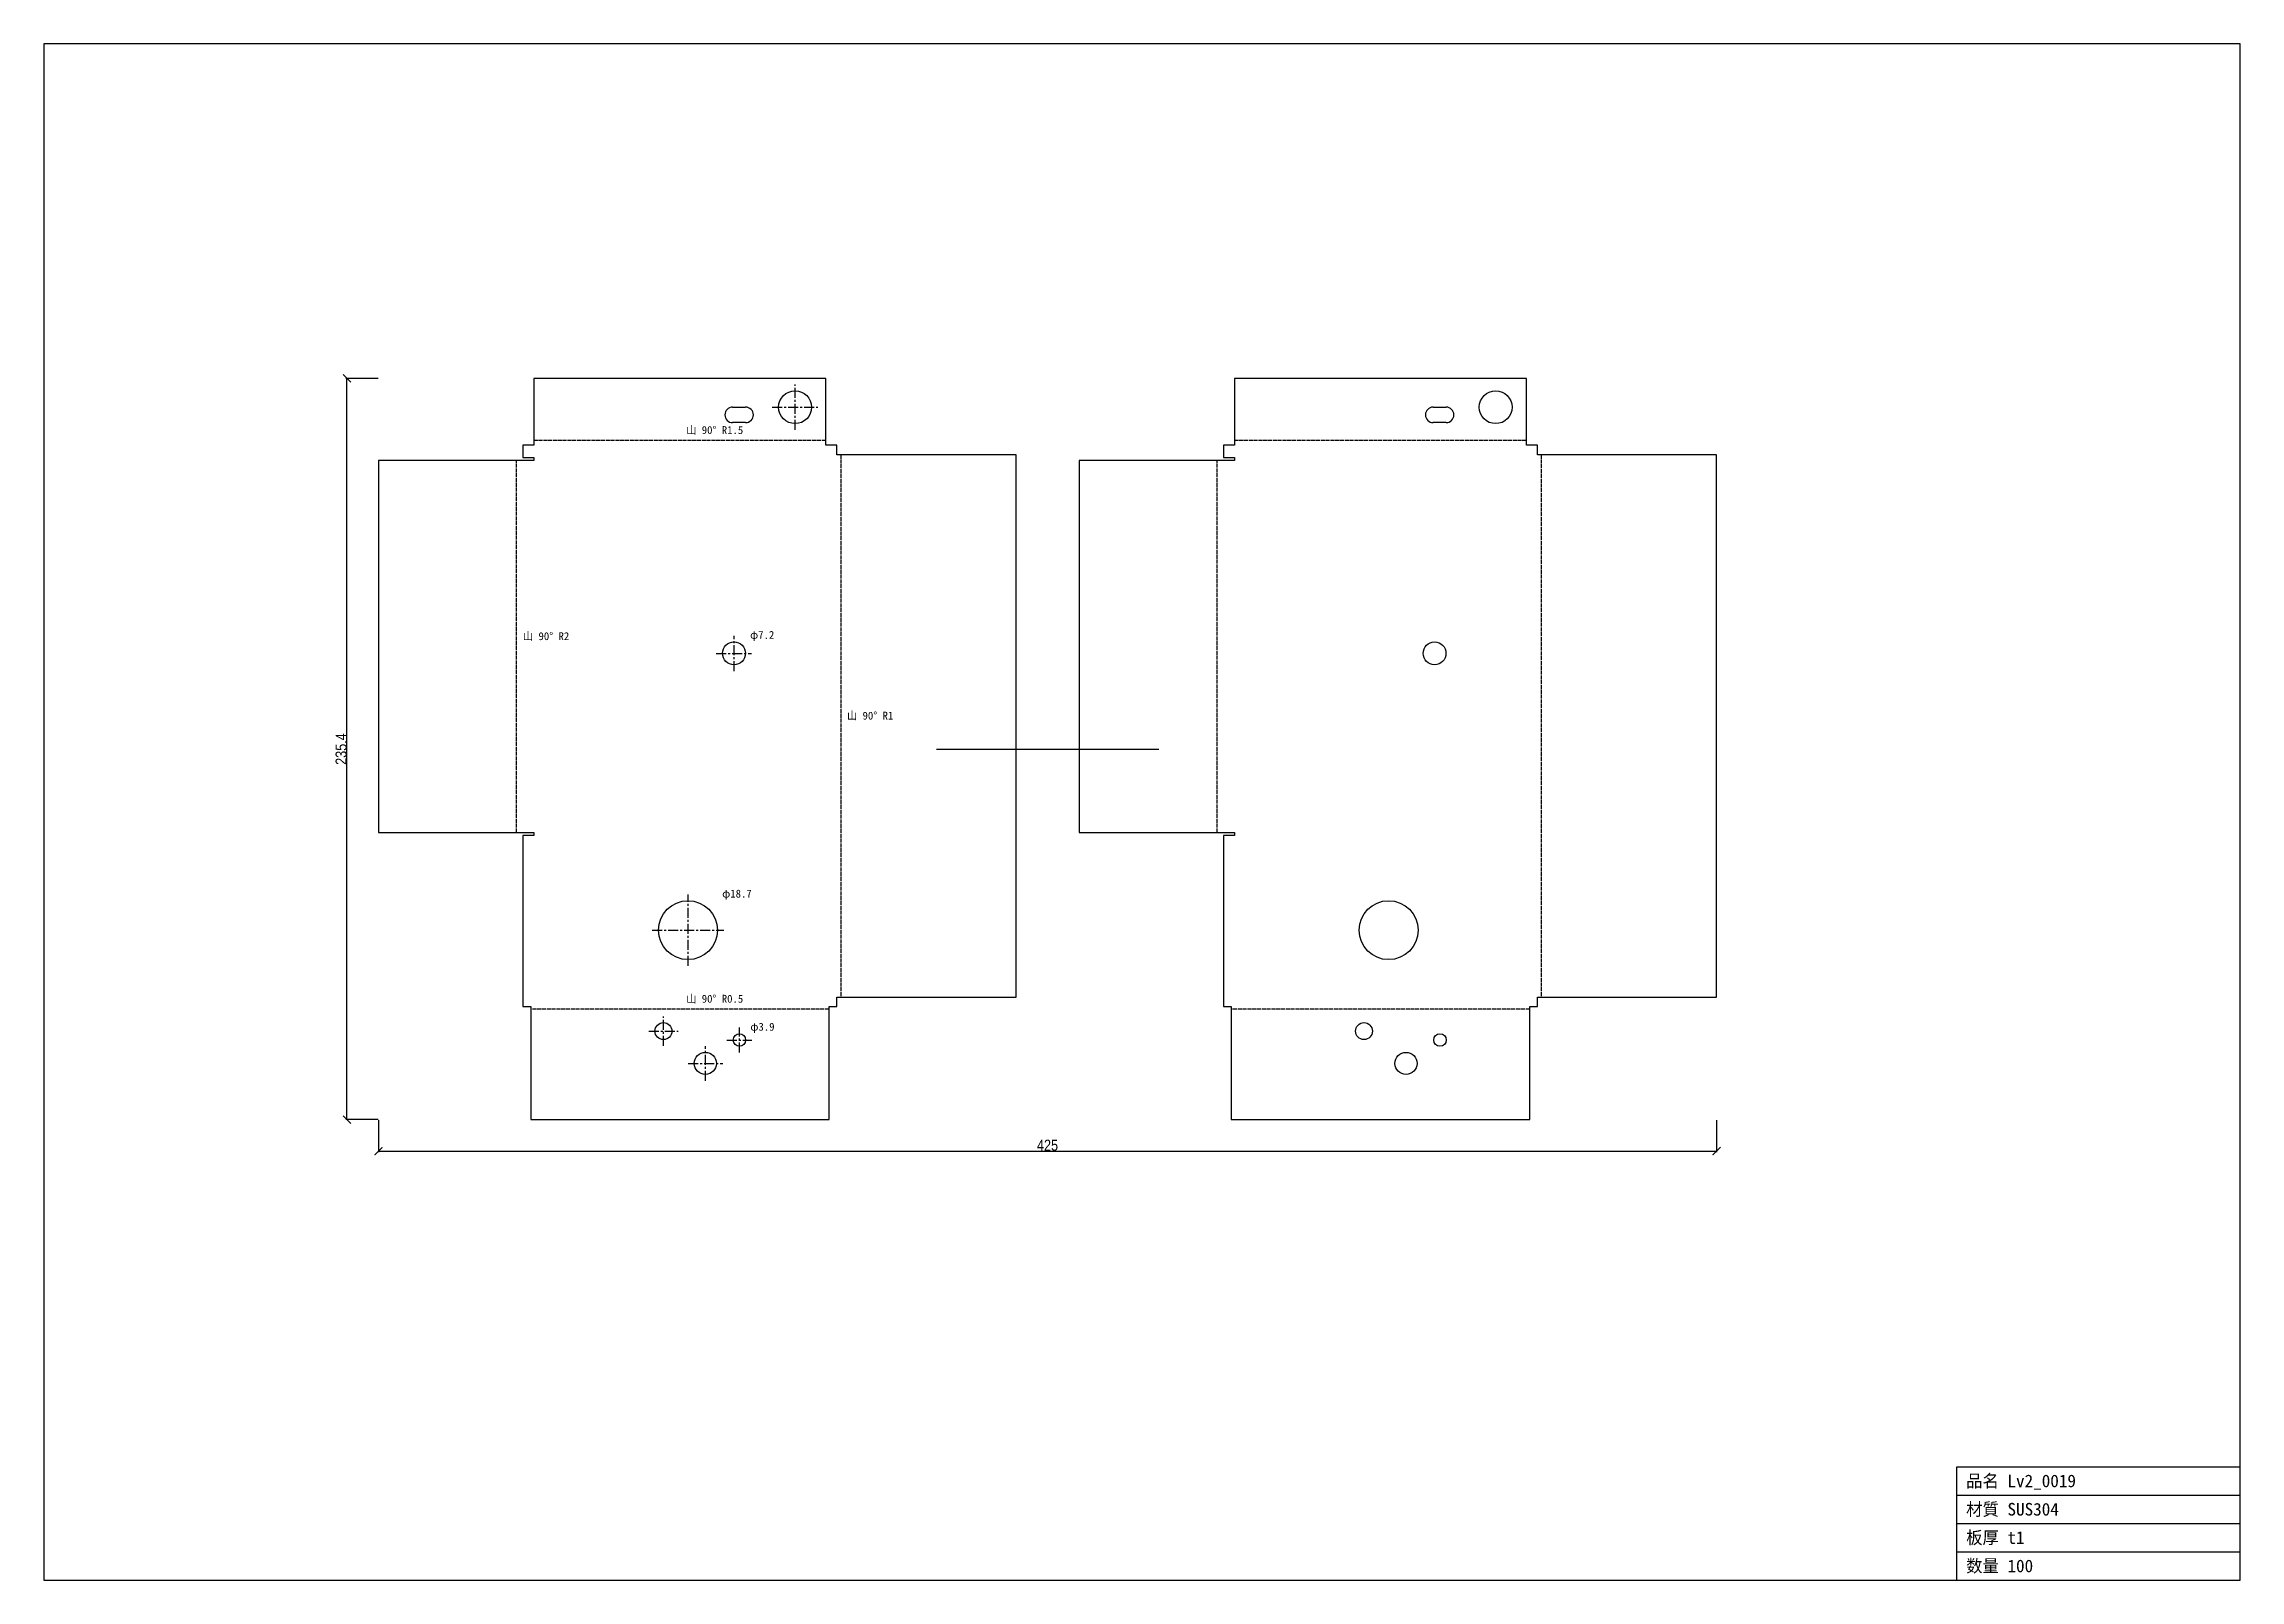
# Model space of a CAD drawing. Header units: millimetres. Extents: x -152 to 545, y -182 to 306.
import ezdxf

# ---------------------------------------------------------------- set-up
doc = ezdxf.new("R2010")
doc.units = ezdxf.units.MM
doc.linetypes.add('CENTER', pattern=[5.08, 3.175, -0.635, 0.635, -0.635])
doc.linetypes.add('DASHED', pattern=[1.524, 1.27, -0.254])
for name, color, linetype in [('BEND', 7, 'Continuous'), ('CENTER', 7, 'Continuous'), ('CUT', 7, 'Continuous'), ('DIM', 7, 'Continuous'), ('FRAME', 7, 'Continuous'), ('MARK', 7, 'Continuous'), ('TEXT', 7, 'Continuous')]:
    doc.layers.add(name, color=color, linetype=linetype)
doc.styles.add('OpenSansCondensed-Light', font='OpenSansCondensed-Light.ttf')
doc.dimstyles.new('EZDXF', dxfattribs={"dimtxt": 0.25, "dimasz": 0.175, "dimexe": 0.375, "dimexo": 0.125, "dimgap": 0.1, "dimtad": 1, "dimlfac": 100, "dimzin": 12, "dimdsep": 46, "dimtxsty": 'OpenSansCondensed-Light', "dimblk": 'ARCHTICK', "dimcen": 2.5, "dimazin": 3, "dimtfac": 0.5, "dimtmove": 2, "dimatfit": 3})

# ---------------------------------------------------------------- blocks, each defined once
blk = doc.blocks.new('_ARCHTICK')
at = {"color": 0, "linetype": 'BYBLOCK', "const_width": 0.15}
blk.add_lwpolyline([(-0.5, -0.5), (0.5, 0.5)], dxfattribs=at)

msp = doc.modelspace()

# ---------------------------------------------------------------- linework, layer by layer
at = {"layer": 'BEND', "color": 3, "linetype": 'DASHED'}
for p, q in [((3.5, 179.83), (96.28, 179.83)), ((100.96, 175.26), (100.96, 3)), ((226, 179.83), (318.79, 179.83)), ((323.46, 175.26), (323.46, 3)), ((-1.96, 55.32), (-1.96, 173.41)), ((220.54, 55.32), (220.54, 173.41)), ((97.28, -0.79), (2.5, -0.79)), ((319.79, -0.79), (225, -0.79))]:
    msp.add_line(p, q, dxfattribs=at)
at = {"layer": 'CENTER', "color": 1, "linetype": 'CENTER'}
for p, q in [((86.48, 183.12), (86.48, 197.57)), ((79.25, 190.34), (93.7, 190.34)), ((61.46, 112.17), (72.69, 112.17)), ((67.08, 106.55), (67.08, 117.78)), ((52.47, 12.89), (52.47, 35.6)), ((41.11, 24.25), (63.82, 24.25)), ((44.66, -12.48), (44.66, -3.12)), ((68.8, -14.62), (68.8, -6.68)), ((39.98, -7.8), (49.34, -7.8)), ((58, -23.6), (58, -12.56)), ((64.83, -10.65), (72.77, -10.65)), ((52.48, -18.08), (63.52, -18.08))]:
    msp.add_line(p, q, dxfattribs=at)
at = {"layer": 'CUT'}
for p, q in [((96.28, 199.47), (3.5, 199.47)), ((3.5, 199.47), (3.5, 178.26)), ((96.28, 178.26), (96.28, 199.47)), ((318.79, 199.47), (226, 199.47)), ((226, 199.47), (226, 178.26)), ((318.79, 178.26), (318.79, 199.47)), ((66.65, 190.37), (70.76, 190.37)), ((289.15, 190.37), (293.26, 190.37)), ((70.76, 185.45), (66.65, 185.45)), ((293.26, 185.45), (289.15, 185.45)), ((3.5, 178.26), (0, 178.26)), ((0, 178.26), (0, 174.41)), ((0, 174.41), (3.5, 174.41)), ((3.5, 174.41), (3.5, 173.41)), ((99.78, 178.26), (96.28, 178.26)), ((99.78, 175.26), (99.78, 178.26)), ((156.66, 175.26), (99.78, 175.26)), ((156.66, 3), (156.66, 175.26)), ((226, 178.26), (222.5, 178.26)), ((222.5, 178.26), (222.5, 174.41)), ((222.5, 174.41), (226, 174.41)), ((226, 174.41), (226, 173.41)), ((322.29, 178.26), (318.79, 178.26)), ((322.29, 175.26), (322.29, 178.26)), ((379.16, 175.26), (322.29, 175.26)), ((379.16, 3), (379.16, 175.26)), ((3.5, 173.41), (-45.84, 173.41)), ((-45.84, 173.41), (-45.84, 55.32)), ((226, 173.41), (176.66, 173.41)), ((176.66, 173.41), (176.66, 55.32)), ((-45.84, 55.32), (3.5, 55.32)), ((3.5, 54.32), (0, 54.32)), ((0, 54.32), (0, 0)), ((3.5, 55.32), (3.5, 54.32)), ((176.66, 55.32), (226, 55.32)), ((226, 54.32), (222.5, 54.32)), ((222.5, 54.32), (222.5, 0)), ((226, 55.32), (226, 54.32)), ((0, 0), (2.5, 0)), ((2.5, 0), (2.5, -35.92)), ((97.28, -35.92), (97.28, 0)), ((97.28, 0), (99.78, 0)), ((99.78, 0), (99.78, 3)), ((99.78, 3), (156.66, 3)), ((222.5, 0), (225, 0)), ((225, 0), (225, -35.92)), ((319.79, -35.92), (319.79, 0)), ((319.79, 0), (322.29, 0)), ((322.29, 0), (322.29, 3)), ((322.29, 3), (379.16, 3)), ((2.5, -35.92), (97.28, -35.92)), ((225, -35.92), (319.79, -35.92))]:
    msp.add_line(p, q, dxfattribs=at)
for centre, radius in [((86.48, 190.34), 5.22), ((308.98, 190.34), 5.22), ((67.08, 112.17), 3.62), ((289.58, 112.17), 3.62), ((52.47, 24.25), 9.36), ((274.97, 24.25), 9.36), ((44.66, -7.8), 2.68), ((267.16, -7.8), 2.68), ((68.8, -10.65), 1.97), ((291.3, -10.65), 1.97), ((58, -18.08), 3.52), ((280.51, -18.08), 3.52)]:
    msp.add_circle(centre, radius, dxfattribs=at)
for centre, start, end in [((66.65, 187.91), 90, -90), ((70.76, 187.91), -90, 90), ((289.15, 187.91), 90, -90), ((293.26, 187.91), -90, 90)]:
    msp.add_arc(centre, 2.46, start, end, dxfattribs=at)
at = {"layer": 'FRAME'}
for p, q in [((545.41, 305.72), (-152.09, 305.72)), ((-152.09, 305.72), (-152.09, -182.17)), ((545.41, -182.17), (545.41, 305.72)), ((455.41, -182.17), (455.41, -146.17)), ((455.41, -146.17), (545.41, -146.17)), ((455.41, -155.17), (545.41, -155.17)), ((455.41, -164.17), (545.41, -164.17)), ((455.41, -173.17), (545.41, -173.17)), ((-152.09, -182.17), (545.41, -182.17))]:
    msp.add_line(p, q, dxfattribs=at)
at = {"layer": 'MARK'}
msp.add_line((131.35, 81.78), (201.97, 81.78), dxfattribs=at)

# ---------------------------------------------------------------- texts
at = {"layer": 'TEXT'}
for s, height, p in [('山 90° R1.5', 2.5, (51.89, 181.83)), ('山 90° R2', 2.5, (0.04, 116.37)), ('φ7.2', 2.5, (72.19, 116.78)), ('山 90° R1', 2.5, (102.96, 91.13)), ('φ18.7', 2.5, (63.32, 34.6)), ('山 90° R0.5', 2.5, (51.89, 1.21)), ('φ3.9', 2.5, (72.27, -7.68)), ('品名 Lv2_0019', 4, (458.41, -152.67)), ('材質 SUS304', 4, (458.41, -161.67)), ('板厚 t1', 4, (458.41, -170.67)), ('数量 100', 4, (458.41, -179.67))]:
    msp.add_text(s, height=height, dxfattribs=at).set_placement(p)

# ---------------------------------------------------------------- dimensions: what is measured, and where the dimension line sits
at = {"layer": 'DIM'}
msp.add_linear_dim(base=(-55.84, -35.92), p1=(-45.84, -35.92), p2=(-45.84, 199.47), angle=90, dimstyle='EZDXF', override={"dimtxt": 3.5, "dimasz": 2.5, "dimdec": 1, "dimlfac": 1}, dxfattribs=at).render()
msp.add_linear_dim(base=(-45.84, -45.92), p1=(-45.84, -35.92), p2=(379.16, -35.92), dimstyle='EZDXF', override={"dimtxt": 3.5, "dimasz": 2.5, "dimdec": 1, "dimlfac": 1}, dxfattribs=at).render()

doc.saveas('drawing.dxf')
